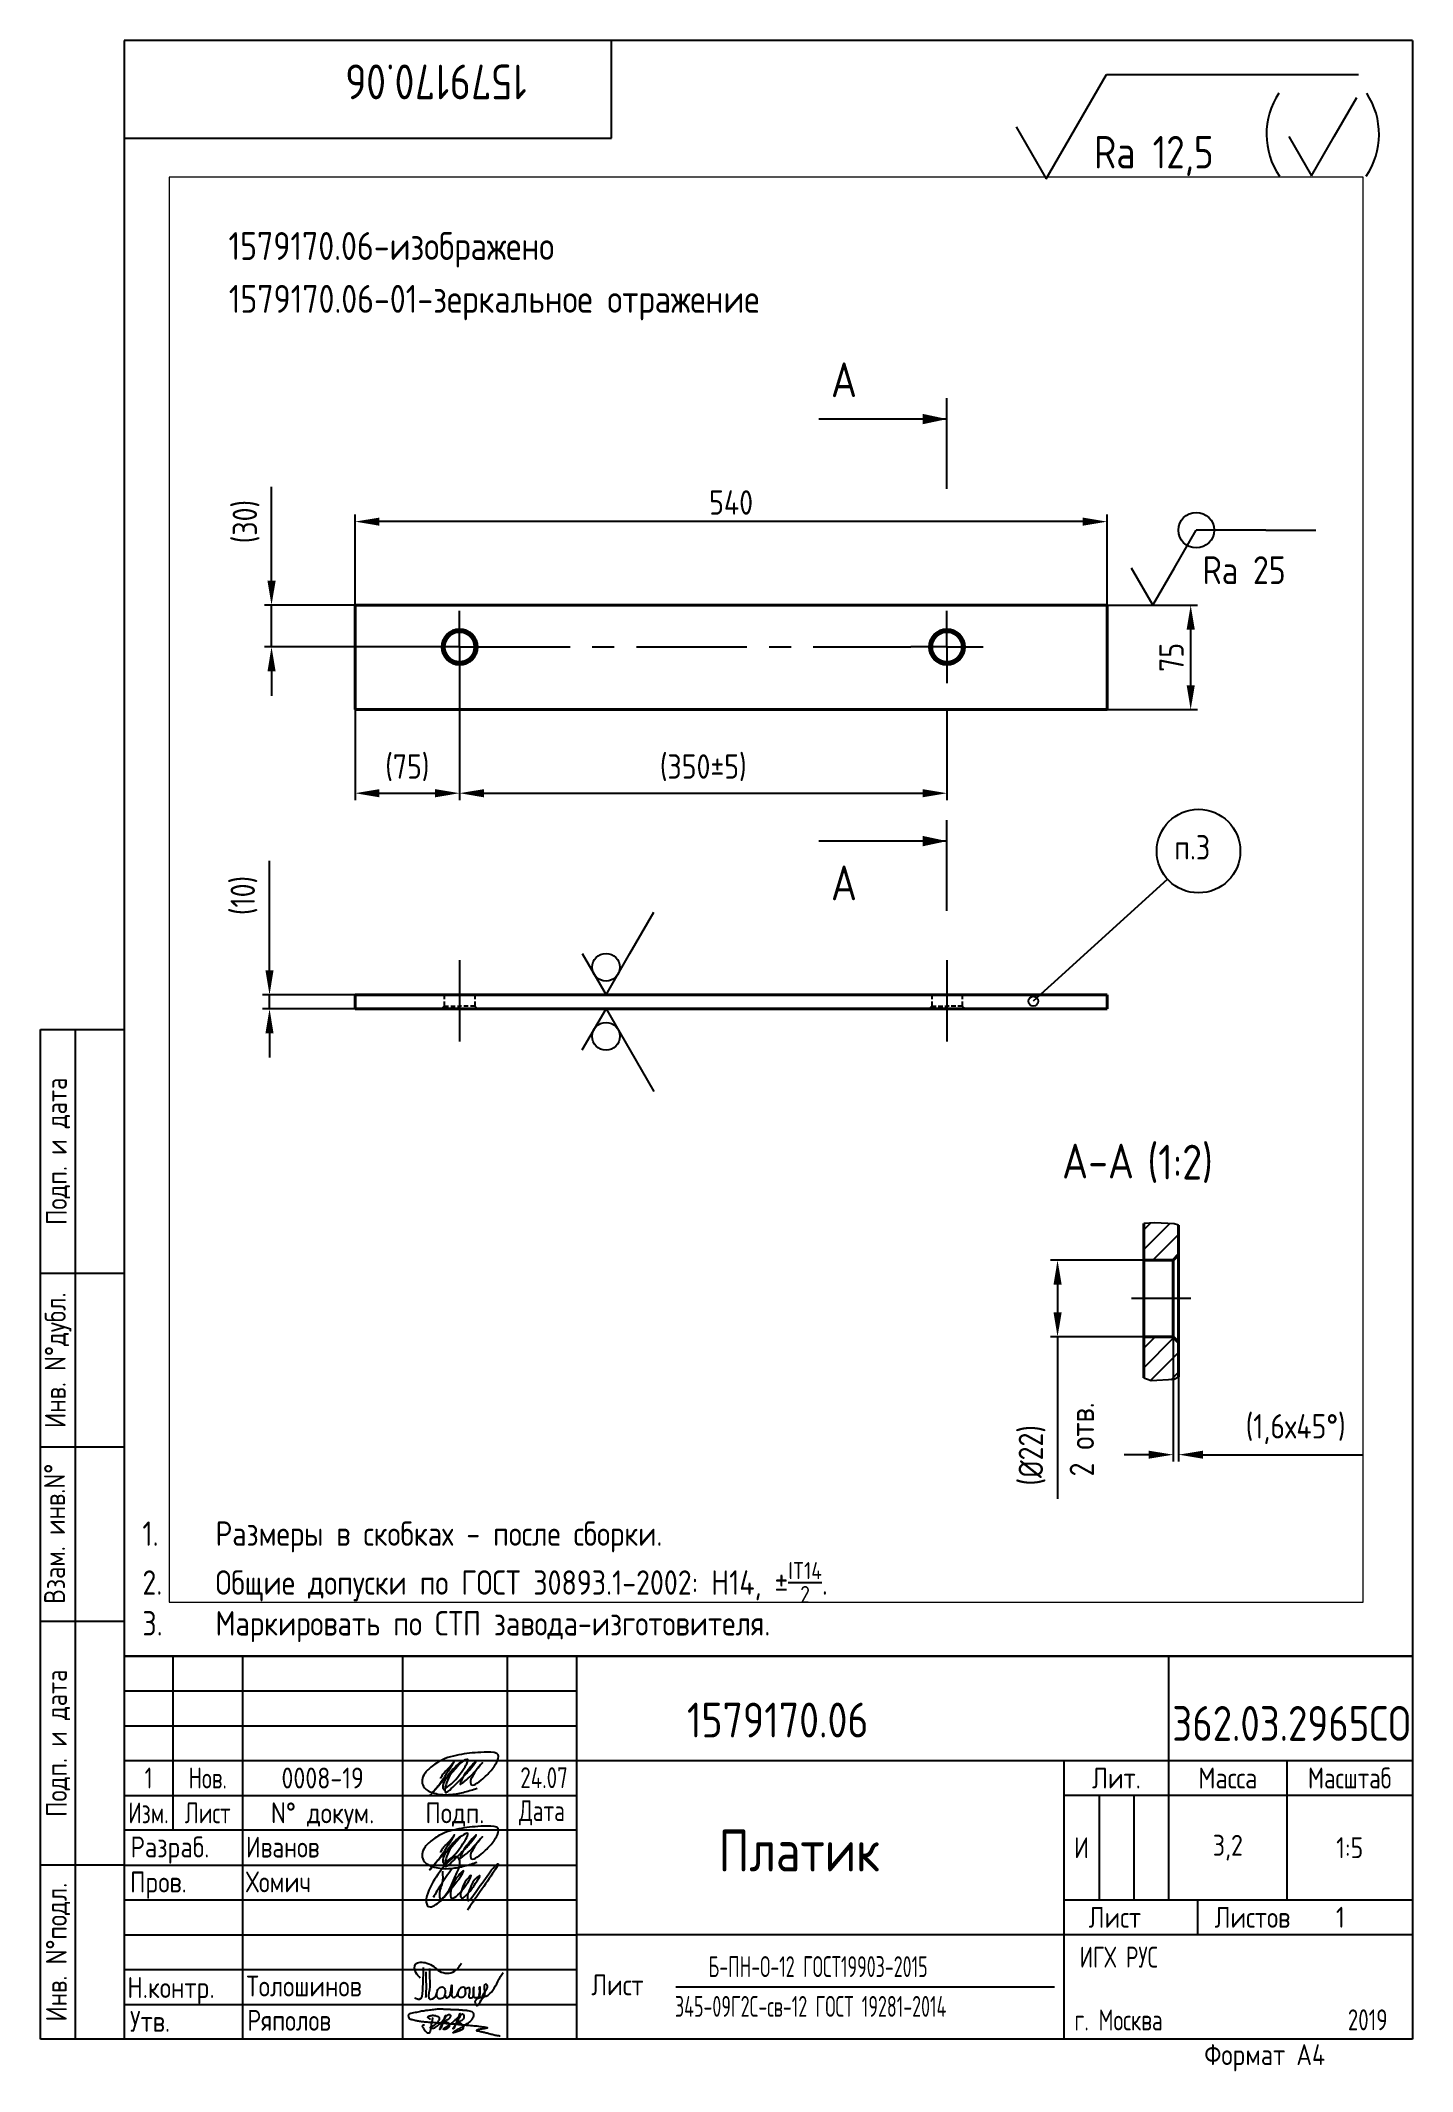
# Paper-space layout 'Лист1' of a CAD drawing. Header units: millimetres. Extents: x 8 to 205, y -1 to 290.
# The model-space entities are those that its viewports show. They can reach past a viewport. Long polylines and large blocks are cut down to what shows.
import ezdxf
from ezdxf.enums import TextEntityAlignment as Align

# ---------------------------------------------------------------- set-up
doc = ezdxf.new("R2010")
doc.units = ezdxf.units.MM
doc.linetypes.add('CENTER', pattern=[50.8, 31.75, -6.35, 6.35, -6.35])
doc.linetypes.add('HIDDEN', pattern=[9.525, 6.35, -3.175])
for name, color, linetype in [('12_SURFACE_FINISH', 7, 'Continuous'), ('Bord', 1, 'Continuous'), ('Cen', 5, 'CENTER'), ('Cont', 6, 'Continuous'), ('Dim', 7, 'Continuous'), ('Hide', 2, 'HIDDEN'), ('Text', 3, 'Continuous'), ('Textb', 6, 'Continuous'), ('Подписи', 10, 'Continuous')]:
    doc.layers.add(name, color=color, linetype=linetype)
for name, color, linetype, lineweight in [('AM_5', 3, 'Continuous', 25), ('Con', 6, 'Continuous', 40), ('Основные', 5, 'Continuous', 40)]:
    doc.layers.add(name, color=color, linetype=linetype, lineweight=lineweight)
doc.layers.add('AM_VIEWS', color=1, linetype='Continuous', lineweight=25, plot=False)
doc.styles.add('Style1', font='romans.shx', dxfattribs={"width": 0.8})
doc.dimstyles.new('DIMSTYLE_1', dxfattribs={"dimtxt": 3.5, "dimasz": 3.5, "dimexe": 1, "dimexo": 0, "dimgap": 1, "dimtad": 1, "dimdec": 1, "dimlfac": 5, "dimtxsty": 'Style1', "dimcen": 0.09, "dimadec": 1, "dimazin": 2, "dimtp": 0.8, "dimtm": 0.8, "dimtfac": 1, "dimtdec": 1, "dimtofl": 0, "dimtmove": 0, "dimatfit": 3, "dimfxl": 1, "dimtolj": 1, "dimarcsym": 0})
doc.dimstyles.new('DIMSTYLE_1$0', dxfattribs={"dimtxt": 3.5, "dimasz": 3.5, "dimexe": 1, "dimexo": 0, "dimgap": 1, "dimtad": 1, "dimdec": 1, "dimlfac": 5, "dimtxsty": 'Style1', "dimcen": 0.09, "dimadec": 1, "dimazin": 2, "dimtp": 0.8, "dimtm": 0.8, "dimtfac": 1, "dimtdec": 1, "dimtofl": 0, "dimtmove": 0, "dimatfit": 3, "dimfxl": 1, "dimtolj": 1, "dimarcsym": 0})

# ---------------------------------------------------------------- blocks, each defined once
blk = doc.blocks.new('A$C63F45750')
at = {"layer": 'Text'}
for points, knots in [([(3.17, 2.37), (3.12, 2.38), (3.04, 2.41), (2.94, 2.5), (2.85, 2.57), (2.79, 2.69), (2.87, 2.77), (2.99, 2.84), (3.16, 2.89), (3.36, 2.93), (3.6, 2.95), (3.82, 2.92), (4.05, 2.87), (4.25, 2.78), (4.45, 2.63), (4.46, 2.42), (4.38, 2.26), (4.28, 2.1), (4.17, 1.94), (4.03, 1.78), (3.89, 1.62), (3.75, 1.52), (3.63, 1.43), (3.49, 1.36), (3.35, 1.3), (3.24, 1.25), (3.16, 1.21), (3.12, 1.15), (3.19, 1.1), (3.27, 1.09), (3.4, 1.07), (3.55, 1.07), (3.72, 1.12), (3.92, 1.19), (4.1, 1.34), (4.26, 1.51), (4.44, 1.65), (4.59, 1.81), (4.74, 1.93), (4.84, 2.04), (4.93, 2.14), (5.07, 2.29), (5.19, 2.53), (5.28, 2.68), (5.35, 2.96), (5.23, 2.66), (5.2, 2.44), (5.04, 2.09), (4.95, 1.81), (4.86, 1.57), (4.75, 1.31), (4.67, 1.12), (4.46, 0.78), (4.62, 1.17), (4.71, 1.45), (4.88, 1.74), (5.01, 2), (5.08, 2.19), (5.19, 2.4), (5.32, 2.58), (5.4, 2.75), (5.52, 2.89), (5.65, 3.04), (5.85, 3.1), (6.02, 3.03), (6.08, 2.87), (6.03, 2.7), (5.9, 2.51), (5.7, 2.37), (5.55, 2.23), (5.4, 2.17), (5.31, 2.12), (5.12, 2.09), (5.35, 2.07), (5.48, 2), (5.64, 1.93), (5.75, 1.8), (5.85, 1.67), (5.89, 1.54), (5.89, 1.37), (5.8, 1.2), (5.63, 1.06), (5.41, 0.94), (5.23, 0.86), (5.02, 0.92), (5.13, 1.1), (5.28, 1.16), (5.44, 1.27), (5.61, 1.36), (5.74, 1.46), (5.86, 1.53), (5.95, 1.61), (6.05, 1.69), (6.15, 1.77), (6.28, 1.87), (6.46, 2.02), (6.65, 2.19), (6.83, 2.37), (6.98, 2.49), (7.11, 2.61), (7.2, 2.74), (7.32, 2.84), (7.42, 2.97), (7.48, 3.08), (7.48, 3.27), (7.34, 3.08), (7.28, 2.94), (7.18, 2.69), (7.1, 2.46), (7, 2.22), (6.93, 1.98), (6.83, 1.78), (6.73, 1.55), (6.67, 1.34), (6.6, 1.14), (6.56, 1.03), (6.39, 0.99), (6.62, 1.33), (6.75, 1.54), (6.93, 1.87), (7.05, 2.08), (7.18, 2.32), (7.33, 2.6), (7.47, 2.89), (7.6, 3.07), (7.79, 3.18), (7.95, 3.01), (8, 2.81), (7.99, 2.62), (7.94, 2.46), (7.83, 2.33), (7.69, 2.22), (7.53, 2.11), (7.37, 2.03), (7.21, 1.99), (7.11, 1.97), (6.89, 1.98), (7.07, 1.94), (7.15, 1.9), (7.27, 1.88), (7.39, 1.84), (7.52, 1.81), (7.62, 1.72), (7.7, 1.62), (7.78, 1.51), (7.83, 1.39), (7.87, 1.26), (7.88, 1.13), (7.86, 0.99), (7.75, 0.88), (7.6, 0.77), (7.4, 0.73), (7.19, 0.66), (6.97, 0.55), (6.71, 0.48), (6.57, 0.44), (6.42, 0.42), (6.52, 0.58), (6.61, 0.64), (6.81, 0.78), (7.06, 0.89), (7.33, 1.04), (7.55, 1.16), (7.7, 1.24), (7.84, 1.32), (7.99, 1.43), (8.21, 1.58), (8.48, 1.76), (8.74, 1.95), (8.97, 2.12), (9.1, 2.29), (9.23, 2.44), (9.3, 2.6), (9.37, 2.74), (9.42, 2.92), (9.45, 3.13), (9.21, 3.48), (8.67, 3.59), (8.09, 3.63), (7.57, 3.66), (7.06, 3.74), (6.57, 3.75), (6.09, 3.74), (5.67, 3.78), (5.28, 3.78), (4.96, 3.81), (4.65, 3.83), (4.31, 3.82), (3.97, 3.79), (3.61, 3.74), (3.22, 3.67), (2.86, 3.66), (2.53, 3.61), (2.18, 3.52), (1.78, 3.54), (1.38, 3.37), (0.96, 3.35), (0.58, 3.24), (0.25, 3.19), (0.03, 3.06), (-0.03, 2.83), (0.02, 2.6), (0.26, 2.38), (0.59, 2.33), (1, 2.2), (1.48, 2.15), (1.93, 2.05), (2.35, 2.02), (2.72, 2.01), (3.11, 1.94), (3.68, 1.94), (4.25, 1.83), (4.91, 1.87), (5.53, 1.76), (6.13, 1.72), (6.73, 1.71), (7.32, 1.62), (7.99, 1.55), (8.64, 1.54), (9.16, 1.46), (9.61, 1.42), (10.03, 1.4), (10.41, 1.32), (10.73, 1.29), (11.01, 1.24), (11.18, 1.23), (11.42, 1.14), (11.18, 1.06), (11.01, 1.03), (10.71, 0.98), (10.37, 0.92), (10.1, 0.91), (9.65, 0.75), (10.22, 0.67), (10.54, 0.59), (11.08, 0.47), (11.61, 0.35), (12.17, 0.15), (12.64, 0.08), (12.98, 0.03), (13.11, 0.01), (13.18, 0)], [0, 0, 0, 0, 0.153866, 0.270441, 0.388867, 0.510533, 0.592156, 0.71333, 0.90842, 1.11344, 1.349254, 1.61246, 1.782219, 2.047249, 2.291879, 2.451528, 2.651081, 2.806158, 3.017979, 3.227348, 3.462381, 3.633009, 3.75766, 3.920516, 4.080796, 4.214529, 4.291786, 4.349969, 4.397594, 4.50822, 4.594826, 4.799244, 4.954392, 5.128468, 5.437537, 5.632649, 5.842485, 6.094987, 6.293219, 6.410959, 6.551192, 6.687808, 7.022147, 7.294342, 7.425356, 7.52079, 7.946481, 8.313051, 8.59833, 8.833695, 9.090496, 9.427695, 9.601191, 9.883219, 10.093306, 10.673943, 10.798776, 10.974628, 11.287247, 11.486184, 11.648652, 11.848902, 12.027194, 12.25348, 12.40059, 12.537783, 12.716293, 12.91523, 13.208551, 13.438489, 13.549668, 13.67779, 13.77127, 13.930001, 14.029091, 14.272112, 14.434836, 14.547084, 14.739051, 14.830983, 15.061241, 15.268922, 15.500489, 15.788979, 15.879568, 16.024283, 16.221854, 16.418714, 16.593102, 16.783247, 16.91018, 17.018213, 17.135263, 17.278205, 17.430482, 17.620087, 17.979626, 18.191789, 18.388716, 18.565718, 18.714854, 18.857929, 19.039974, 19.171375, 19.283034, 19.400085, 19.618058, 19.882245, 20.150781, 20.377854, 20.649532, 20.89723, 21.042543, 21.40016, 21.557817, 21.667145, 21.752781, 21.926256, 22.412297, 22.813145, 22.961412, 23.171289, 23.607257, 23.940428, 24.110007, 24.291214, 24.48084, 24.697609, 24.904078, 25.034245, 25.218018, 25.407651, 25.573473, 25.787447, 25.930292, 26.051316, 26.18846, 26.285312, 26.406799, 26.52425, 26.630463, 26.793722, 26.898606, 27.029313, 27.171012, 27.314101, 27.419918, 27.580557, 27.709367, 27.829268, 28.024364, 28.266961, 28.41242, 28.705761, 28.989137, 29.187748, 29.233768, 29.332802, 29.529535, 29.667094, 30.039923, 30.332117, 30.61061, 30.769982, 30.856778, 31.109923, 31.313488, 31.656425, 32.066331, 32.296628, 32.49714, 32.710276, 32.891468, 33.014834, 33.177747, 33.444503, 33.618009, 34.409008, 34.914636, 35.419802, 35.95397, 36.458179, 36.88069, 37.388403, 37.738353, 38.034261, 38.353468, 38.693154, 39.037638, 39.391136, 39.787481, 40.203773, 40.488977, 40.784975, 41.26625, 41.668005, 42.070065, 42.499388, 42.869834, 43.079573, 43.213439, 43.554591, 43.717296, 44.153724, 44.506336, 45.019111, 45.587859, 45.90191, 46.270392, 46.703958, 47.093115, 47.952647, 48.44014, 49.079253, 49.808223, 50.268654, 50.851051, 51.604831, 52.298429, 52.776925, 53.1907, 53.661988, 54.042386, 54.348524, 54.616841, 54.853814, 54.983777, 55.126096, 55.333328, 55.613101, 56.008732, 56.315809, 56.59982, 56.87931, 57.399251, 57.889617, 58.432507, 59.066698, 59.660314, 59.862668, 60.07277, 60.07277, 60.07277, 60.07277]), ([(2.31, 1.53), (2.26, 1.52), (2.17, 1.51), (2.06, 1.48), (1.93, 1.38), (2.07, 1.25), (2.14, 1.11), (2.26, 0.93), (2.39, 0.72), (2.57, 0.54), (2.71, 0.44), (2.86, 0.4), (3.02, 0.43), (3.14, 0.54), (3.21, 0.79), (3.25, 1.07), (3.31, 1.4), (3.35, 1.67), (3.38, 1.92), (3.47, 2.19), (3.5, 2.43), (3.54, 2.59), (3.56, 2.64)], [0, 0, 0, 0, 0.15847, 0.269731, 0.363591, 0.555514, 0.688037, 0.848606, 1.204359, 1.433632, 1.58673, 1.729549, 1.880686, 2.057874, 2.19169, 2.63505, 2.928153, 3.184121, 3.441863, 3.696117, 4.025873, 4.178055, 4.178055, 4.178055, 4.178055])]:
    blk.add_open_spline(points, degree=3, knots=knots, dxfattribs=at)
blk = doc.blocks.new('A$C4F4A4F5D')
at = {"layer": 'Основные', "lineweight": 25}
for points, knots in [([(0.76, 2.84), (0.53, 3.07), (0.02, 3.58), (-0.25, 5.26), (1.65, 5.12), (2.72, 4.57), (3.71, 3.46), (5.71, 3.44), (6.39, 4.52), (6.67, 4.97)], [0, 0, 0, 0, 0.995549, 2.196439, 3.853213, 4.970011, 6.02292, 8.170898, 9.705386, 9.705386, 9.705386, 9.705386]), ([(1.19, 4.34), (1.17, 3.4), (1.13, 2.06), (0.98, -0.44), (0.2, -0.16), (0.03, -0.03), (0, 0)], [0, 0, 0, 0, 3.274293, 4.654149, 5.171803, 5.30168, 5.30168, 5.30168, 5.30168]), ([(1.58, 3.74), (1.58, 3.25), (1.58, 2.32), (1.61, 1.07), (1.55, 0.31), (1.53, 0)], [0, 0, 0, 0, 1.453969, 2.804084, 3.740223, 3.740223, 3.740223, 3.740223]), ([(2.1, 4.21), (2.1, 3.72), (2.08, 2.67), (2.22, 1.45), (1.71, -0.56), (3.23, 0.14), (3.06, 1.09), (3.85, 1.74), (4.43, 1.17), (4.31, 0.54), (4.11, -0.15), (3.33, -0.21), (3.11, 0.28), (3.13, 0.53), (3.14, 0.66)], [0, 0, 0, 0, 1.402041, 3.063923, 4.415037, 5.298701, 6.374637, 7.087927, 7.603499, 8.330482, 8.911132, 9.613125, 9.996533, 10.366919, 10.366919, 10.366919, 10.366919]), ([(7.18, 1.27), (7.27, 1.3), (7.44, 1.37), (7.78, 1.56), (7.87, 1.06), (7.83, 0.71), (7.66, -0.05), (8.07, 0.01), (8.43, 0.12), (8.39, 0.68), (8.46, 1.9), (8.39, 0.94), (8.43, 0.6), (8.37, 0.05), (8.74, 0.07), (9.11, -0.03), (9.26, 0.49), (9.33, 0.95), (9.27, 1.34), (9.32, 1.77), (9.28, 0.91), (9.34, 0.6), (9.2, 0.14), (9.65, -0.01), (9.83, 0.61), (10.14, 1.03), (10.6, 1.72), (9.95, 2.11), (9.91, 1.23), (10.07, 0.69), (9.92, 0), (9.35, -0.37), (8.95, -1.56), (8.34, 0.07), (10.28, -0.02), (11.26, 1.1), (11.82, 2.15), (12.24, 3.04), (12.52, 3.46), (12.65, 3.65)], [0, 0, 0, 0, 0.305783, 0.619019, 0.796582, 1.5526, 2.082394, 2.34716, 2.5822, 3.136594, 4.040413, 4.363654, 5.267311, 5.441668, 5.78494, 6.114287, 6.466434, 7.104395, 7.620812, 7.679251, 8.272982, 8.692439, 9.1059, 9.338721, 9.784511, 10.568279, 11.297869, 11.566962, 12.285888, 12.851793, 13.545205, 14.102749, 15.055561, 15.671649, 17.422398, 18.699613, 20.16544, 20.963871, 21.66672, 21.66672, 21.66672, 21.66672]), ([(4.28, 0.44), (4.31, 0.37), (4.37, 0.25), (4.41, 0.06), (4.62, -0.05), (5, 0.18), (5.14, 0.84), (5.2, 1.3), (5.31, 2.06), (5.31, 1.17), (5.3, 0.78), (5.2, 0.26), (5.58, -0.01), (5.91, 0.16), (6.08, 0.5), (6.26, 0.9), (6.43, 1.31), (6.72, 1.59), (7.17, 1.58), (7.18, 1.05), (7.31, 0.57), (6.99, 0.02), (6.34, -0.02), (6.17, 0.51), (6.24, 0.79), (6.27, 0.92)], [0, 0, 0, 0, 0.247339, 0.413433, 0.559308, 0.874045, 1.558567, 2.392422, 2.645523, 3.22433, 3.719885, 4.231527, 4.573657, 4.879974, 5.190145, 5.704595, 6.19318, 6.529505, 6.863422, 7.269696, 7.83948, 8.395909, 8.926487, 9.378613, 9.791445, 9.791445, 9.791445, 9.791445])]:
    blk.add_open_spline(points, degree=3, knots=knots, dxfattribs=at)
blk = doc.blocks.new('*D5')
at = {"layer": 'Defpoints', "color": 0, "transparency": 16777216}
for p in [(237.69, 437.86), (249.69, 437.86), (264.69, 431.86)]:
    blk.add_point(p, dxfattribs=at)
at = {"layer": 'Dim', "color": 0, "lineweight": -2, "transparency": 16777216}
for p, q in [((237.69, 441.36), (237.69, 454.86)), ((249.69, 437.86), (236.69, 437.86)), ((237.69, 431.86), (237.69, 437.86)), ((264.69, 431.86), (236.69, 431.86)), ((237.69, 428.36), (237.69, 424.86))]:
    blk.add_line(p, q, dxfattribs=at)
at = {"layer": 'Dim', "color": 0, "transparency": 16777216}
for points in [[(237.11, 441.36), (238.28, 441.36), (237.69, 437.86)], [(237.11, 428.36), (238.28, 428.36), (237.69, 431.86)]]:
    blk.add_solid(points, dxfattribs=at)
at = {"layer": 'Dim', "color": 0, "transparency": 16777216, "insert": (234.03, 449.86), "char_height": 3.5, "attachment_point": 5, "rotation": 90, "style": 'Style1'}
blk.add_mtext('\\A1;(30)', dxfattribs=at)
blk = doc.blocks.new('*D10')
at = {"layer": 'Defpoints', "color": 0, "transparency": 16777216}
for p in [(264.69, 431.86), (249.69, 422.86), (264.69, 410.86)]:
    blk.add_point(p, dxfattribs=at)
at = {"layer": 'Dim', "color": 0, "lineweight": -2, "transparency": 16777216}
for p, q in [((264.69, 431.86), (264.69, 409.86)), ((249.69, 422.86), (249.69, 409.86)), ((253.19, 410.86), (261.19, 410.86))]:
    blk.add_line(p, q, dxfattribs=at)
at = {"layer": 'Dim', "color": 0, "transparency": 16777216}
for points in [[(253.19, 411.44), (253.19, 410.27), (249.69, 410.86)], [(261.19, 411.44), (261.19, 410.27), (264.69, 410.86)]]:
    blk.add_solid(points, dxfattribs=at)
at = {"layer": 'Dim', "color": 0, "transparency": 16777216, "insert": (257.19, 414.52), "char_height": 3.5, "attachment_point": 5, "style": 'Style1'}
blk.add_mtext('\\A1;(75)', dxfattribs=at)
blk = doc.blocks.new('*D6')
at = {"layer": 'Defpoints', "color": 0, "transparency": 16777216}
for p in [(334.69, 422.86), (264.69, 421.36), (334.69, 410.86)]:
    blk.add_point(p, dxfattribs=at)
at = {"layer": 'Dim', "color": 0, "lineweight": -2, "transparency": 16777216}
for p, q in [((334.69, 422.86), (334.69, 409.86)), ((264.69, 421.36), (264.69, 409.86)), ((268.19, 410.86), (331.19, 410.86))]:
    blk.add_line(p, q, dxfattribs=at)
at = {"layer": 'Dim', "color": 0, "transparency": 16777216}
for points in [[(268.19, 411.44), (268.19, 410.27), (264.69, 410.86)], [(331.19, 411.44), (331.19, 410.27), (334.69, 410.86)]]:
    blk.add_solid(points, dxfattribs=at)
at = {"layer": 'Dim', "color": 0, "transparency": 16777216, "insert": (299.69, 414.52), "char_height": 3.5, "attachment_point": 5, "style": 'Style1'}
blk.add_mtext('\\A1;(350%%P5)', dxfattribs=at)
blk = doc.blocks.new('*D7')
at = {"layer": 'Defpoints', "color": 0, "transparency": 16777216}
for p in [(249.69, 449.86), (249.69, 437.86), (357.69, 437.86)]:
    blk.add_point(p, dxfattribs=at)
at = {"layer": 'Dim', "color": 0, "lineweight": -2, "transparency": 16777216}
for p, q in [((249.69, 437.86), (249.69, 450.86)), ((354.19, 449.86), (253.19, 449.86)), ((357.69, 437.86), (357.69, 450.86))]:
    blk.add_line(p, q, dxfattribs=at)
at = {"layer": 'Dim', "color": 0, "transparency": 16777216}
for points in [[(253.19, 450.44), (253.19, 449.27), (249.69, 449.86)], [(354.19, 450.44), (354.19, 449.27), (357.69, 449.86)]]:
    blk.add_solid(points, dxfattribs=at)
at = {"layer": 'Dim', "color": 0, "transparency": 16777216, "insert": (303.69, 452.61), "char_height": 3.5, "attachment_point": 5, "style": 'Style1'}
blk.add_mtext('\\A1;540', dxfattribs=at)
blk = doc.blocks.new('*D11')
at = {"layer": 'Defpoints', "color": 0, "transparency": 16777216}
for p in [(357.69, 437.86), (369.69, 437.86), (357.69, 422.86)]:
    blk.add_point(p, dxfattribs=at)
at = {"layer": 'Dim', "color": 0, "lineweight": -2, "transparency": 16777216}
for p, q in [((357.69, 437.86), (370.69, 437.86)), ((369.69, 426.36), (369.69, 434.36)), ((357.69, 422.86), (370.69, 422.86))]:
    blk.add_line(p, q, dxfattribs=at)
at = {"layer": 'Dim', "color": 0, "transparency": 16777216}
for points in [[(369.11, 434.36), (370.28, 434.36), (369.69, 437.86)], [(369.11, 426.36), (370.28, 426.36), (369.69, 422.86)]]:
    blk.add_solid(points, dxfattribs=at)
at = {"layer": 'Dim', "color": 0, "transparency": 16777216, "insert": (366.94, 430.36), "char_height": 3.5, "attachment_point": 5, "rotation": 90, "style": 'Style1'}
blk.add_mtext('\\A1;75', dxfattribs=at)
blk = doc.blocks.new('*D8')
at = {"layer": 'Defpoints', "color": 0, "transparency": 16777216}
for p in [(237.4, 381.9), (249.69, 381.9), (249.69, 379.9)]:
    blk.add_point(p, dxfattribs=at)
at = {"layer": 'Dim', "color": 0, "lineweight": -2, "transparency": 16777216}
for p, q in [((237.4, 385.4), (237.4, 401.17)), ((249.69, 381.9), (236.4, 381.9)), ((249.69, 379.9), (236.4, 379.9)), ((237.4, 379.9), (237.4, 381.9)), ((237.4, 376.4), (237.4, 372.9))]:
    blk.add_line(p, q, dxfattribs=at)
at = {"layer": 'Dim', "color": 0, "transparency": 16777216}
for points in [[(236.82, 385.4), (237.98, 385.4), (237.4, 381.9)], [(236.82, 376.4), (237.98, 376.4), (237.4, 379.9)]]:
    blk.add_solid(points, dxfattribs=at)
at = {"layer": 'Dim', "color": 0, "transparency": 16777216, "insert": (233.73, 396.17), "char_height": 3.5, "attachment_point": 5, "rotation": 90, "style": 'Style1'}
blk.add_mtext('\\A1;(10)', dxfattribs=at)
blk = doc.blocks.new('*D9')
at = {"layer": 'Defpoints', "color": 0, "transparency": 16777216}
for p in [(350.57, 343.8), (362.96, 343.8), (362.96, 332.8)]:
    blk.add_point(p, dxfattribs=at)
at = {"layer": 'Dim', "color": 0, "lineweight": -2, "transparency": 16777216}
for p, q in [((362.96, 343.8), (349.57, 343.8)), ((350.57, 340.3), (350.57, 336.3)), ((362.96, 332.8), (349.57, 332.8)), ((350.57, 332.8), (350.57, 309.51))]:
    blk.add_line(p, q, dxfattribs=at)
at = {"layer": 'Dim', "color": 0, "transparency": 16777216}
for points in [[(349.99, 340.3), (351.16, 340.3), (350.57, 343.8)], [(349.99, 336.3), (351.16, 336.3), (350.57, 332.8)]]:
    blk.add_solid(points, dxfattribs=at)
at = {"layer": 'Dim', "color": 0, "transparency": 16777216, "insert": (346.91, 315.78), "char_height": 3.5, "attachment_point": 5, "rotation": 90, "style": 'Style1'}
blk.add_mtext('\\A1;(%%C22)', dxfattribs=at)
blk = doc.blocks.new('_DOTBLANK')
at = {"color": 0, "linetype": 'ByBlock'}
blk.add_line((-1, 0), (0, 0), dxfattribs=at)
blk.add_circle((0, 0), 0.2, dxfattribs=at)
blk = doc.blocks.new('XSEC_FILLED')
at = {"color": 0, "linetype": 'ByBlock'}
blk.add_solid([(0, 0), (-1, 0.214), (-1, -0.214)], dxfattribs=at)
blk = doc.blocks.new('*D4')
at = {"layer": 'Defpoints', "color": 0, "transparency": 16777216}
for p in [(367.16, 332.8), (367.96, 332), (367.16, 315.87)]:
    blk.add_point(p, dxfattribs=at)
at = {"layer": 'Dim', "color": 0, "lineweight": -2, "transparency": 16777216}
for p, q in [((367.16, 332.8), (367.16, 314.87)), ((367.96, 332), (367.96, 314.87)), ((363.66, 315.87), (360.16, 315.87)), ((371.46, 315.87), (394.56, 315.87))]:
    blk.add_line(p, q, dxfattribs=at)
at = {"layer": 'Dim', "color": 0, "transparency": 16777216}
for points in [[(363.66, 316.45), (363.66, 315.29), (367.16, 315.87)], [(371.46, 316.45), (371.46, 315.29), (367.96, 315.87)]]:
    blk.add_solid(points, dxfattribs=at)
at = {"layer": 'Dim', "color": 0, "transparency": 16777216, "insert": (384.76, 319.54), "char_height": 3.5, "attachment_point": 5, "style": 'Style1'}
blk.add_mtext('\\A1;(1,6х45%%D)', dxfattribs=at)

msp = doc.modelspace()

# ---------------------------------------------------------------- linework, layer by layer
at = {"color": 7, "linetype": 'Continuous'}
msp.add_circle((370.81436, 402.546217), 6, dxfattribs=at)
at = {"layer": '12_SURFACE_FINISH', "color": 2, "linetype": 'Continuous'}
for p, q in [((367.373975, 443.2352), (370.490669, 448.633472)), ((380.490669, 448.633472), (370.490669, 448.633472)), ((380.490669, 448.633472), (387.654979, 448.633472)), ((361.162536, 443.2352), (364.268255, 437.855936)), ((364.268255, 437.855936), (367.373975, 443.2352)), ((289.151493, 387.831685), (292.587432, 393.782905)), ((282.303813, 387.831685), (285.727653, 381.90142)), ((285.727653, 381.90142), (289.151493, 387.831685)), ((282.303813, 373.98678), (285.727653, 379.917045)), ((285.727653, 379.917045), (289.151493, 373.98678)), ((289.151493, 373.98678), (292.587432, 368.03556))]:
    msp.add_line(p, q, dxfattribs=at)
for centre, radius in [((370.490669, 448.633472), 2.558286), ((285.727653, 385.87017), 1.984375), ((285.727653, 375.948295), 1.984375)]:
    msp.add_circle(centre, radius, dxfattribs=at)
at = {"layer": 'Bord', "linetype": 'Continuous'}
for p, q in [((334.69385, 454.586184), (334.69385, 467.586184)), ((334.69385, 393.980198), (334.69385, 406.980198)), ((364.519555, 349.162644), (362.963962, 349.053607)), ((362.963962, 348.156229), (363.950062, 349.14233)), ((362.963962, 345.327802), (366.718318, 349.082158)), ((364.262076, 343.797489), (367.963962, 347.499374)), ((367.341661, 349.010364), (364.519555, 349.162644)), ((367.963962, 348.845119), (367.341661, 349.010364)), ((367.090503, 343.797489), (367.963962, 344.670947)), ((362.963962, 331.185666), (364.575785, 332.797489)), ((362.963962, 328.357239), (367.284087, 332.677364)), ((363.986091, 326.550941), (367.963962, 330.528812)), ((362.963962, 326.919356), (364.034408, 326.533318)), ((364.034408, 326.533318), (367.299517, 326.724382)), ((366.864268, 326.600691), (367.963962, 327.700385)), ((367.299517, 326.724382), (367.963962, 327.038684))]:
    msp.add_line(p, q, dxfattribs=at)
at = {"layer": 'Cen', "linetype": 'CENTER', "ltscale": 0.5}
for p, q in [((264.69385, 431.855936), (264.69385, 437.055936)), ((334.69385, 431.855936), (334.69385, 437.055936)), ((264.69385, 431.855936), (259.49385, 431.855936)), ((264.69385, 431.855936), (264.69385, 426.655936)), ((264.69385, 431.855936), (329.49385, 431.855936)), ((334.69385, 431.855936), (329.49385, 431.855936)), ((334.69385, 431.855936), (339.89385, 431.855936)), ((334.69385, 431.855936), (334.69385, 426.655936)), ((264.69385, 386.90142), (264.69385, 375.22142)), ((334.69385, 386.90142), (334.69385, 375.22142)), ((369.723962, 338.297489), (361.203962, 338.297489))]:
    msp.add_line(p, q, dxfattribs=at)
at = {"layer": 'Con', "linetype": 'Continuous'}
for p, q in [((249.69385, 437.855936), (249.69385, 422.855936)), ((357.69385, 437.855936), (249.69385, 437.855936)), ((357.69385, 422.855936), (357.69385, 437.855936)), ((249.69385, 422.855936), (357.69385, 422.855936)), ((249.69385, 381.90142), (249.69385, 379.90142)), ((357.69385, 381.90142), (249.69385, 381.90142)), ((357.69385, 379.90142), (249.69385, 379.90142)), ((357.69385, 381.90142), (357.69385, 379.90142)), ((362.963962, 326.919356), (362.963962, 349.048877)), ((367.963962, 327.038684), (367.963962, 348.845119)), ((367.163962, 343.797489), (367.963962, 344.597489)), ((367.163962, 343.797489), (362.963962, 343.797489)), ((367.163962, 332.797489), (367.163962, 343.797489)), ((367.163962, 332.797489), (362.963962, 332.797489)), ((367.163962, 332.797489), (367.963962, 331.997489))]:
    msp.add_line(p, q, dxfattribs=at)
for centre, radius in [((264.69385, 431.855936), 2.52), ((264.69385, 431.855936), 2.2), ((334.69385, 431.855936), 2.52), ((334.69385, 431.855936), 2.2)]:
    msp.add_circle(centre, radius, dxfattribs=at)
at = {"layer": 'Dim', "linetype": 'Continuous'}
msp.add_lwpolyline([(349.67433, 383.3471), (366.372724, 398.512377)], dxfattribs=at)
at = {"layer": 'Hide', "ltscale": 0.1}
for p, q in [((262.09385, 379.90142), (262.49385, 380.275949)), ((262.49385, 381.90142), (262.49385, 380.275949)), ((262.49385, 380.275949), (264.69385, 380.276199)), ((266.89385, 380.275949), (264.69385, 380.276199)), ((266.89385, 381.90142), (266.89385, 380.275949)), ((267.29385, 379.90142), (266.89385, 380.275949)), ((332.09385, 379.90142), (332.49385, 380.275949)), ((332.49385, 381.90142), (332.49385, 380.275949)), ((332.49385, 380.275949), (334.69385, 380.276199)), ((336.89385, 380.275949), (334.69385, 380.276199)), ((336.89385, 381.90142), (336.89385, 380.275949)), ((337.29385, 379.90142), (336.89385, 380.275949))]:
    msp.add_line(p, q, dxfattribs=at)

# ---------------------------------------------------------------- block references
at = {"layer": 'Dim', "linetype": 'Continuous', "xscale": 3.500000000000001, "yscale": 3.500000000000001, "zscale": 3.500000000000001, "rotation": 222.24534396728345}
msp.add_blockref('_DOTBLANK', (347.083375, 380.994027), dxfattribs=at)

# ---------------------------------------------------------------- texts
at = {"color": 2, "linetype": 'Continuous', "style": 'Style1', "width": 0.8}
msp.add_text('п.3', height=3.4999996, dxfattribs=at).set_placement((367.324561, 401.340113))
at = {"layer": '12_SURFACE_FINISH', "color": 2, "linetype": 'Continuous', "style": 'Style1', "width": 0.8}
msp.add_text('Ra 25', height=4, dxfattribs=at).set_placement((371.402639, 440.895603))
at = {"layer": 'AM_5', "insert": (354.060054, 318.074116), "char_height": 3.5, "attachment_point": 5, "rotation": 90, "style": 'Style1'}
msp.add_mtext('\\A1;2 отв.', dxfattribs=at)
at = {"layer": 'Bord', "linetype": 'Continuous', "char_height": 5, "width": 3.9921875, "attachment_point": 3, "line_spacing_factor": 0.9, "style": 'Style1'}
for insert in [(321.773641, 472.73074), (321.773641, 400.480198)]:
    msp.add_mtext('А', dxfattribs=dict(at, insert=insert))
at = {"layer": 'Text', "style": 'Style1', "width": 0.8}
for s, height, p in [('1579170.06-изображено', 4, (231.518083, 487.435903)), ('1579170.06-01-зеркальное отражение', 4, (231.554648, 479.84379)), ('А-А', 5, (351.220453, 355.536671)), ('(1:2)', 5, (363.479132, 355.380187))]:
    msp.add_text(s, height=height, dxfattribs=at).set_placement(p)

# ---------------------------------------------------------------- dimensions: what is measured, and where the dimension line sits
at = {"layer": 'Dim'}
dim = msp.add_linear_dim(base=(237.692267, 437.855936), p1=(264.69385, 431.855936), p2=(249.692267, 437.855936), angle=90, text='(<>)', dimstyle='DIMSTYLE_1$0', override={"dimasz": 3.5, "dimexe": 1, "dimdec": 4, "dimlfac": 5, "dimpost": '', "dimtofl": 1}, dxfattribs=at)
dim.commit()
dim.dimension.update_dxf_attribs({"geometry": '*D5', "text_midpoint": (234.0256, 449.855936)})
dim = msp.add_linear_dim(base=(249.692267, 449.855936), p1=(357.69385, 437.855936), p2=(249.692267, 437.855936), dimstyle='DIMSTYLE_1$0', override={"dimasz": 3.5, "dimexe": 1, "dimdec": 1, "dimlfac": 5, "dimpost": ''}, dxfattribs=at)
dim.commit()
dim.dimension.update_dxf_attribs({"geometry": '*D7', "text_midpoint": (303.693058, 452.605936)})
dim = msp.add_linear_dim(base=(369.69385, 437.855936), p1=(357.69385, 422.855936), p2=(357.69385, 437.855936), angle=90, dimstyle='DIMSTYLE_1$0', override={"dimasz": 3.5, "dimexe": 1, "dimdec": 4, "dimlfac": 5, "dimpost": ''}, dxfattribs=at)
dim.commit()
dim.dimension.update_dxf_attribs({"geometry": '*D11', "text_midpoint": (366.94385, 430.355936)})
for base, p1, p2, text, picture, middle in [((264.69385, 410.855936), (249.69385, 422.855936), (264.69385, 431.855936), '(<>)', '*D10', (257.19385, 414.522603)), ((334.69385, 410.855936), (264.69385, 421.355936), (334.69385, 422.855936), '(<>%%P5)', '*D6', (299.69385, 414.522603))]:
    dim = msp.add_linear_dim(base=base, p1=p1, p2=p2, text=text, dimstyle='DIMSTYLE_1$0', override={"dimasz": 3.5, "dimexe": 1, "dimdec": 4, "dimlfac": 5, "dimpost": ''}, dxfattribs=at)
    dim.commit()
    dim.dimension.update_dxf_attribs({"geometry": picture, "text_midpoint": middle})
for base, p1, p2, text, override, picture, middle in [((237.398711, 381.90142), (249.69385, 379.90142), (249.69385, 381.90142), '(<>)', {"dimdec": 4, "dimpost": '', "dimtofl": 1}, '*D8', (237.398711, 396.171238)), ((350.574518, 343.797489), (362.963962, 332.797489), (362.963962, 343.797489), '(%%C<>)', {"dimasz": 3.5, "dimexe": 1, "dimdec": 4, "dimlfac": 2, "dimtofl": 1}, '*D9', (350.574518, 315.778442))]:
    dim = msp.add_linear_dim(base=base, p1=p1, p2=p2, angle=90, text=text, dimstyle='DIMSTYLE_1$0', override=override, dxfattribs=at)
    dim.commit()
    dim.dimension.update_dxf_attribs({"geometry": picture, "text_midpoint": middle, "dimtype": 160})
dim = msp.add_linear_dim(base=(367.163962, 315.871276), p1=(367.963962, 331.997489), p2=(367.163962, 332.797489), text='(<>х45%%D)', dimstyle='DIMSTYLE_1$0', override={"dimlfac": 2, "dimpost": ''}, dxfattribs=at)
dim.commit()
dim.dimension.update_dxf_attribs({"geometry": '*D4', "text_midpoint": (384.763962, 315.871276), "dimtype": 160})

# ---------------------------------------------------------------- leaders
at = {"layer": 'Dim', "linetype": 'Continuous'}
for points in [[(334.69385, 464.586184), (316.277547, 464.586184)], [(334.69385, 403.980198), (316.277547, 403.980198)]]:
    msp.add_leader(points, dimstyle='DIMSTYLE_1', override={"dimasz": 3.5, "dimtad": 0, "dimldrblk": 'XSEC_FILLED'}, dxfattribs=at)

psp = doc.layouts.new('Лист1')

# ---------------------------------------------------------------- linework, layer by layer
at = {"layer": '12_SURFACE_FINISH', "color": 2, "linetype": 'Continuous'}
for p, q in [((152.43, 270.33), (161.09, 285.33)), ((161.09, 285.33), (197.26, 285.33)), ((193.77, 276.42), (197.02, 282.05)), ((148.1, 277.83), (152.43, 270.33)), ((187.28, 276.42), (190.52, 270.8)), ((190.52, 270.8), (193.77, 276.42))]:
    psp.add_line(p, q, dxfattribs=at)
for centre, start, end in [((194.8, 276.75), 146.7128, 214.1116), ((189.48, 276.75), 325.8884, 33.2872)]:
    psp.add_arc(centre, 10.74, start, end, dxfattribs=at)
at = {"layer": 'Bord'}
for p, q in [((20.01, 53.2), (85.01, 53.2)), ((20.01, 48.2), (85.01, 48.2)), ((20.01, 43.2), (85.01, 43.2)), ((160.01, 38.2), (160.01, 23.2)), ((165.01, 38.2), (165.01, 23.2)), ((20.01, 28.2), (85.01, 28.2)), ((20.01, 23.2), (85.01, 23.2)), ((20.01, 18.2), (85.01, 18.2)), ((20.01, 13.2), (85.01, 13.2)), ((20.01, 8.2), (85.01, 8.2))]:
    psp.add_line(p, q, dxfattribs=at)
at = {"layer": 'Cont'}
for p, q in [((205.01, 290.2), (20.01, 290.2)), ((20.01, 290.2), (20.01, 3.2)), ((90.01, 276.2), (90.01, 290.2)), ((205.01, 290.2), (205.01, 3.2)), ((205.01, 290.2), (205.01, 3.2)), ((20.01, 276.2), (90.01, 276.2)), ((8.01, 3.2), (8.01, 148.2)), ((8.01, 148.2), (20.01, 148.2)), ((13.01, 3.2), (13.01, 148.2)), ((8.01, 113.2), (20.01, 113.2)), ((20.01, 88.2), (8.01, 88.2)), ((20.01, 63.2), (8.01, 63.2)), ((20.01, 58.2), (205.01, 58.2)), ((205.01, 58.2), (20.01, 58.2)), ((27.01, 58.2), (27.01, 33.2)), ((37.01, 58.2), (37.01, 3.2)), ((60.01, 3.2), (60.01, 58.2)), ((75.01, 58.2), (75.01, 3.2)), ((85.01, 3.2), (85.01, 58.2)), ((170.01, 58.2), (170.01, 23.2)), ((85.01, 43.2), (205.01, 43.2)), ((155.01, 3.2), (155.01, 43.2)), ((187.01, 23.2), (187.01, 43.2)), ((20.01, 38.2), (85.01, 38.2)), ((205.01, 38.2), (155.01, 38.2)), ((85.01, 33.2), (20.01, 33.2)), ((20.01, 28.2), (8.01, 28.2)), ((155.01, 23.2), (205.01, 23.2)), ((174.14, 23.2), (174.14, 18.2)), ((205.01, 18.2), (85.01, 18.2)), ((20.01, 3.2), (8.01, 3.2)), ((205.01, 3.2), (20.01, 3.2))]:
    psp.add_line(p, q, dxfattribs=at)
at = {"layer": 'Text'}
psp.add_line((99.23, 10.71), (153.63, 10.71), dxfattribs=at)
at = {"layer": 'Подписи'}
for points, knots in [([(68.3, 42.99), (67.81, 42.55), (66.95, 41.76), (66.14, 40.48), (65.65, 39.62), (65.89, 38.98), (66.58, 39.51), (67.19, 39.99), (68.1, 41.01), (68.77, 42.07), (69.23, 42.71), (69.44, 43.49), (68.71, 43.19), (68.15, 42.76), (67.53, 41.93), (66.85, 41.26), (66.49, 40.45), (66.16, 39.65), (66.06, 39.1), (66.1, 38.5), (66.83, 38.99), (67.51, 39.71), (68.81, 40.97), (69.69, 41.91), (71.08, 43.81), (69.06, 41.51), (68.69, 41.02), (68.15, 39.66), (69.52, 40.69), (69.88, 41.11), (71.96, 43.43), (70.51, 41.88), (70.13, 41.07), (69.63, 40.26), (69.94, 39.47), (70.95, 40.11), (71.83, 40.84), (72.86, 41.9), (73.52, 42.9), (74.12, 44.4), (71.28, 44.44), (69, 44.23), (66.02, 43.64), (64.13, 42.4), (63.04, 41.33), (62.67, 40.17), (63.15, 39.11), (64.2, 38.59), (65.53, 38.28), (67.12, 38.3), (68.92, 38.66), (70.11, 39.05), (70.7, 39.24)], [0, 0, 0, 0, 1.9755, 3.453266, 4.599682, 4.791473, 5.145238, 6.497385, 7.664272, 9.094306, 10.114998, 10.459762, 10.811562, 11.792042, 12.959743, 13.767676, 14.660412, 15.605031, 16.245448, 16.572031, 16.925795, 18.146901, 20.185044, 21.789331, 22.951009, 24.626743, 26.592474, 27.035558, 27.450584, 30.017364, 31.457812, 32.594833, 33.885024, 34.80449, 35.192074, 35.984441, 37.373068, 39.207782, 40.066553, 41.248724, 42.851981, 46.196805, 49.405498, 51.42283, 52.958607, 53.90671, 54.859511, 56.175895, 57.248919, 58.950609, 60.891135, 62.727304, 62.727304, 62.727304, 62.727304]), ([(65.42, 40.62), (65.58, 40.9), (65.93, 41.56), (66.74, 42.11), (68, 44.05), (65.8, 40.45), (65.15, 39.59), (63.34, 37.47), (65.5, 40.1), (66.4, 40.84), (66.91, 41.25)], [0, 0, 0, 0, 0.949687, 2.182955, 3.211934, 5.843898, 8.089363, 9.295303, 11.182264, 13.603818, 13.603818, 13.603818, 13.603818]), ([(68.3, 32.37), (67.81, 31.93), (66.95, 31.14), (66.14, 29.86), (65.65, 29), (65.89, 28.36), (66.58, 28.89), (67.19, 29.37), (68.1, 30.39), (68.77, 31.45), (69.23, 32.09), (69.44, 32.87), (68.71, 32.57), (68.15, 32.15), (67.53, 31.31), (66.85, 30.64), (66.49, 29.83), (66.16, 29.03), (66.06, 28.48), (66.1, 27.88), (66.83, 28.37), (67.51, 29.09), (68.81, 30.36), (69.69, 31.29), (71.08, 33.19), (69.06, 30.89), (68.69, 30.4), (68.15, 29.05), (69.52, 30.08), (69.88, 30.49), (71.96, 32.81), (70.51, 31.26), (70.13, 30.45), (69.63, 29.64), (69.94, 28.85), (70.95, 29.49), (71.83, 30.22), (72.86, 31.28), (73.52, 32.28), (74.12, 33.78), (71.28, 33.82), (69, 33.61), (66.02, 33.02), (64.13, 31.78), (63.04, 30.71), (62.67, 29.55), (63.15, 28.49), (64.2, 27.97), (65.53, 27.66), (67.12, 27.68), (68.92, 28.04), (70.11, 28.43), (70.7, 28.62)], [0, 0, 0, 0, 1.9755, 3.453266, 4.599682, 4.791473, 5.145238, 6.497385, 7.664272, 9.094306, 10.114998, 10.459762, 10.811562, 11.792042, 12.959743, 13.767676, 14.660412, 15.605031, 16.245448, 16.572031, 16.925795, 18.146901, 20.185044, 21.789331, 22.951009, 24.626743, 26.592474, 27.035558, 27.450584, 30.017364, 31.457812, 32.594833, 33.885024, 34.80449, 35.192074, 35.984441, 37.373068, 39.207782, 40.066553, 41.248724, 42.851981, 46.196805, 49.405498, 51.42283, 52.958607, 53.90671, 54.859511, 56.175895, 57.248919, 58.950609, 60.891135, 62.727304, 62.727304, 62.727304, 62.727304]), ([(65.42, 30), (65.58, 30.29), (65.93, 30.95), (66.74, 31.49), (68, 33.43), (65.8, 29.83), (65.15, 28.97), (63.34, 26.86), (65.5, 29.48), (66.4, 30.22), (66.91, 30.63)], [0, 0, 0, 0, 0.949687, 2.182955, 3.211934, 5.843898, 8.089363, 9.295303, 11.182264, 13.603818, 13.603818, 13.603818, 13.603818]), ([(65.72, 27.31), (65.76, 26.72), (65.85, 25.48), (65.1, 24.39), (65.43, 23.11), (66.74, 24.48), (67.18, 25.7), (67.99, 27.51), (68.45, 28.66), (67.7, 29.66), (66.23, 28.42), (64.92, 26.79), (63.64, 24.58), (63.31, 23), (63.7, 21.83), (65.31, 22.79), (66.42, 24.19), (67.64, 25.57), (68.4, 26.62), (69.04, 27.84), (68.03, 26.7), (67.36, 25.85), (66.84, 24.84), (66.89, 23.1), (68.24, 24.05), (68.71, 24.92), (69.4, 25.65), (70.21, 27.23), (68.71, 25.65), (68.58, 24.73), (68.21, 23.94), (68.46, 23.31), (69.34, 24.04), (69.91, 24.71), (70.47, 25.57), (71.46, 27.02), (70.37, 26.21), (69.94, 25.5), (69.54, 24.5), (69.25, 23.77), (69.36, 22.73), (71.09, 25.18), (71.87, 26.25), (72.95, 27.79), (74.61, 29.26), (70.88, 24.11), (69.78, 22.44), (69.32, 21.74)], [0, 0, 0, 0, 1.694377, 3.611891, 4.07736, 4.60447, 7.711907, 8.884558, 10.553021, 11.020313, 12.085944, 14.869427, 18.302412, 19.195025, 19.797312, 21.447957, 22.845763, 25.833596, 26.383869, 27.255355, 28.272531, 28.907972, 30.992725, 31.763238, 32.806058, 34.265897, 35.053159, 36.16987, 37.377204, 38.774687, 39.574428, 39.857371, 40.446901, 41.989311, 42.846158, 44.082314, 44.70121, 45.674294, 46.914256, 47.749726, 48.21214, 49.32338, 53.084538, 54.488933, 54.79415, 59.273817, 62.52012, 62.52012, 62.52012, 62.52012]), ([(67.06, 27.64), (66.53, 26.88), (65.59, 25.54), (64.74, 24.14), (64.38, 23.54)], [0, 0, 0, 0, 2.789819, 4.905952, 4.905952, 4.905952, 4.905952])]:
    psp.add_open_spline(points, degree=3, knots=knots, dxfattribs=at)

# ---------------------------------------------------------------- block references
at = {"layer": 'Cont'}
psp.add_blockref('A$C63F45750', (60.82, 3.69), dxfattribs=at)
at = {"layer": 'Подписи'}
psp.add_blockref('A$C4F4A4F5D', (61.77, 9.14), dxfattribs=at)

# ---------------------------------------------------------------- texts
at = {"layer": '12_SURFACE_FINISH', "color": 2, "linetype": 'Continuous', "style": 'Style1', "width": 0.8}
psp.add_text('Ra 12,5', height=4.667, dxfattribs=at).set_placement((159.28, 271.84))
at = {"layer": 'Text', "style": 'Style1', "width": 0.8}
for s, p in [('Подп. и дата', (10.51, 130.7)), ('Инв. N%%dдубл.', (10.51, 100.7)), ('Взам. инв.N%%d ', (10.01, 76.57)), ('Подп. и дата', (10.51, 45.7)), ('Инв. N%%dподл.', (10.51, 15.7))]:
    psp.add_text(s, height=3, rotation=90, dxfattribs=at).set_placement(p, align=Align.MIDDLE)
at = {"layer": 'Text', "style": 'Style1'}
for s, height, width, p in [('1579170.06', 5, 0.8, (100.83, 46.53)), ('Разpаб.', 3, 0.8, (20.93, 29.3)), ('Иванов', 3, 0.77, (37.5, 29.29)), ('Платик', 6, 0.8, (105.37, 27.28)), ('Пpов.', 3, 0.8, (20.85, 24.27)), ('Хомич', 3, 0.77, (37.5, 24.29)), ('Б-ПН-О-12 ГОСТ19903-2015', 3, 0.6, (103.93, 12.12)), ('Н.контp.', 3, 0.8, (20.47, 9.12)), ('Толошинов', 3, 0.8, (37.57, 9.33)), ('Лист', 3, 0.8, (87.09, 9.5)), ('345-09Г2С-св-12 ГОСТ 19281-2014', 3, 0.6, (99.11, 6.41)), ('Утв.', 3, 0.8, (20.85, 4.26)), ('Ряполов', 3, 0.77, (37.7, 4.41)), ('г. Москва', 3, 0.7, (156.47, 4.45)), ('Фоpмат А4', 3, 0.8, (175.12, -0.52))]:
    psp.add_text(s, height=height, dxfattribs=dict(at, width=width)).set_placement(p)
at = {"layer": 'Text', "style": 'Style1', "width": 0.593724}
psp.add_text('362.03.2965СО', height=5, dxfattribs=at).set_placement((170.53, 46.04), (204.74, 46.04), align=Align.FIT)
at = {"layer": 'Text', "style": 'Style1'}
for s, width, p in [('1', 0.7, (23.51, 40.7)), ('Нов.', 0.7, (32.01, 40.7)), ('0008-19', 0.8, (48.51, 40.7)), ('24.07', 0.7, (80.31, 40.75)), ('Лит.', 0.8, (162.51, 40.7)), ('Масса', 0.8, (178.51, 40.7)), ('Масштаб', 0.75, (196.01, 40.7)), ('Изм.', 0.7, (23.51, 35.7)), ('Лист', 0.7, (32.01, 35.7)), ('N%%d докум.', 0.8, (48.51, 35.7)), ('Подп.', 0.8, (67.51, 35.7)), ('Лист', 0.8, (162.28, 20.7)), ('Листов', 0.8, (182.04, 20.7))]:
    psp.add_text(s, height=3, dxfattribs=dict(at, width=width)).set_placement(p, align=Align.MIDDLE_CENTER)
at = {"layer": 'Text', "style": 'Style1', "width": 0.7}
for s, p in [('Дата', (80.01, 35.7)), ('ИГХ РУС', (162.85, 14.99))]:
    psp.add_text(s, height=3, dxfattribs=at).set_placement(p, align=Align.MIDDLE)
at = {"layer": 'Text', "insert": (19.13, 77.55), "char_height": 3.5, "attachment_point": 1, "style": 'Style1'}
psp.add_mtext_dynamic_manual_height_columns('\\A1;\\pxi-3,l4,t4,35;1.\tРазмеры в скобках - после сборки.\\P2.\tОбщие допуски по ГОСТ 30893.1-2002: Н14, %%P{\\H0.7x;\\SIT14/2;}.\\P3.\tМаркировать по СТП завода-изготовителя.', width=207.1972, gutter_width=25, heights=[65.06], dxfattribs=at)
at = {"layer": 'Text', "style": 'Style1', "width": 0.8}
for tag, text, p in [('И', 'И', (157.5, 30.7)), ('3,2', '', (178.51, 30.7)), ('1:5', '', (196.01, 30.7))]:
    psp.add_attdef(tag, text=text, height=3, dxfattribs=at).set_placement(p, align=Align.MIDDLE)
at = {"layer": 'Text', "style": 'Style1'}
for tag, p, width in [('1', (194.04, 19.21), 0.8), ('2019', (195.74, 4.48), 0.7)]:
    psp.add_attdef(tag, p, '', height=3, dxfattribs=dict(at, width=width))
at = {"layer": 'Textb', "style": 'Style1', "width": 0.8}
psp.add_text('1579170.06', height=5, rotation=180, dxfattribs=at).set_placement((77.81, 286.77))

# ---------------------------------------------------------------- viewports
at = {"layer": 'AM_VIEWS'}
psp.add_viewport(center=(112.2, 168.26), size=(171.49, 204.628), view_center_point=(308.717353, 396.996357), view_height=204.6277872, dxfattribs=at)

doc.saveas('drawing.dxf')
